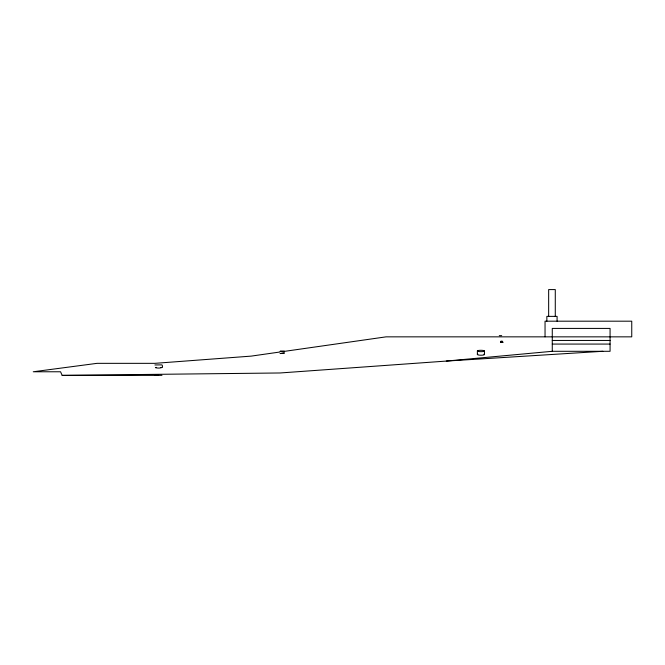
<?xml version="1.0" encoding="UTF-8"?>
<svg xmlns="http://www.w3.org/2000/svg" width="665" height="665" viewBox="0 0 665 665"><rect width="100%" height="100%" fill="white"/><g stroke="black" fill="none" stroke-linecap="round" stroke-linejoin="round"><path stroke-width="1" d="M477.362 354.503L477.387 350.954M484.444 354.553L484.469 351.004M154.895 364.96L161.977 364.877C165.527 370.006 151.213 367.413 156.599 367.413M279.824 352.026L251.212 356.116L154.879 363.339L97.073 363.339L33.25 371.768L60.557 371.768L62.153 375.384L158.486 375.384M283.913 351.444L386.091 336.847L631.75 336.847L631.75 321.187L545.042 321.187L545.042 336.847M62.153 375.384L280.115 372.974L446.298 361.078L552.274 351.295L610.071 351.295L610.071 328.419L552.274 328.419L552.274 351.295M446.298 361.078L602.847 351.295M155.012 375.417L161.969 375.343M499.282 335.642L501.693 335.642M552.274 340.455L610.071 340.455M552.274 344.071L610.071 344.071M501.709 341.303C498.218 341.403 505.284 341.311 501.709 341.419M160.947 367.404L162.011 367.57M557.087 321.187L557.087 316.374L546.854 316.374L546.854 321.187M555.283 316.374L555.283 289.583L548.658 289.583L548.658 316.374M483.979 354.204A3.541 0.69 0.4 0 1 480.895 355.218A3.541 0.69 0.4 0 1 477.836 354.162M280.198 353.556L284.337 352.99L280.198 353.556M500.537 342.276L502.898 342.317L500.537 342.276M280.198 351.27L284.337 351.278L280.198 351.27M478.418 351.453A3.541 0.69 0.4 0 0 484.353 351.187A3.541 0.69 0.4 0 0 480.014 350.305A3.541 0.69 0.4 0 0 478.418 351.453"/></g></svg>
